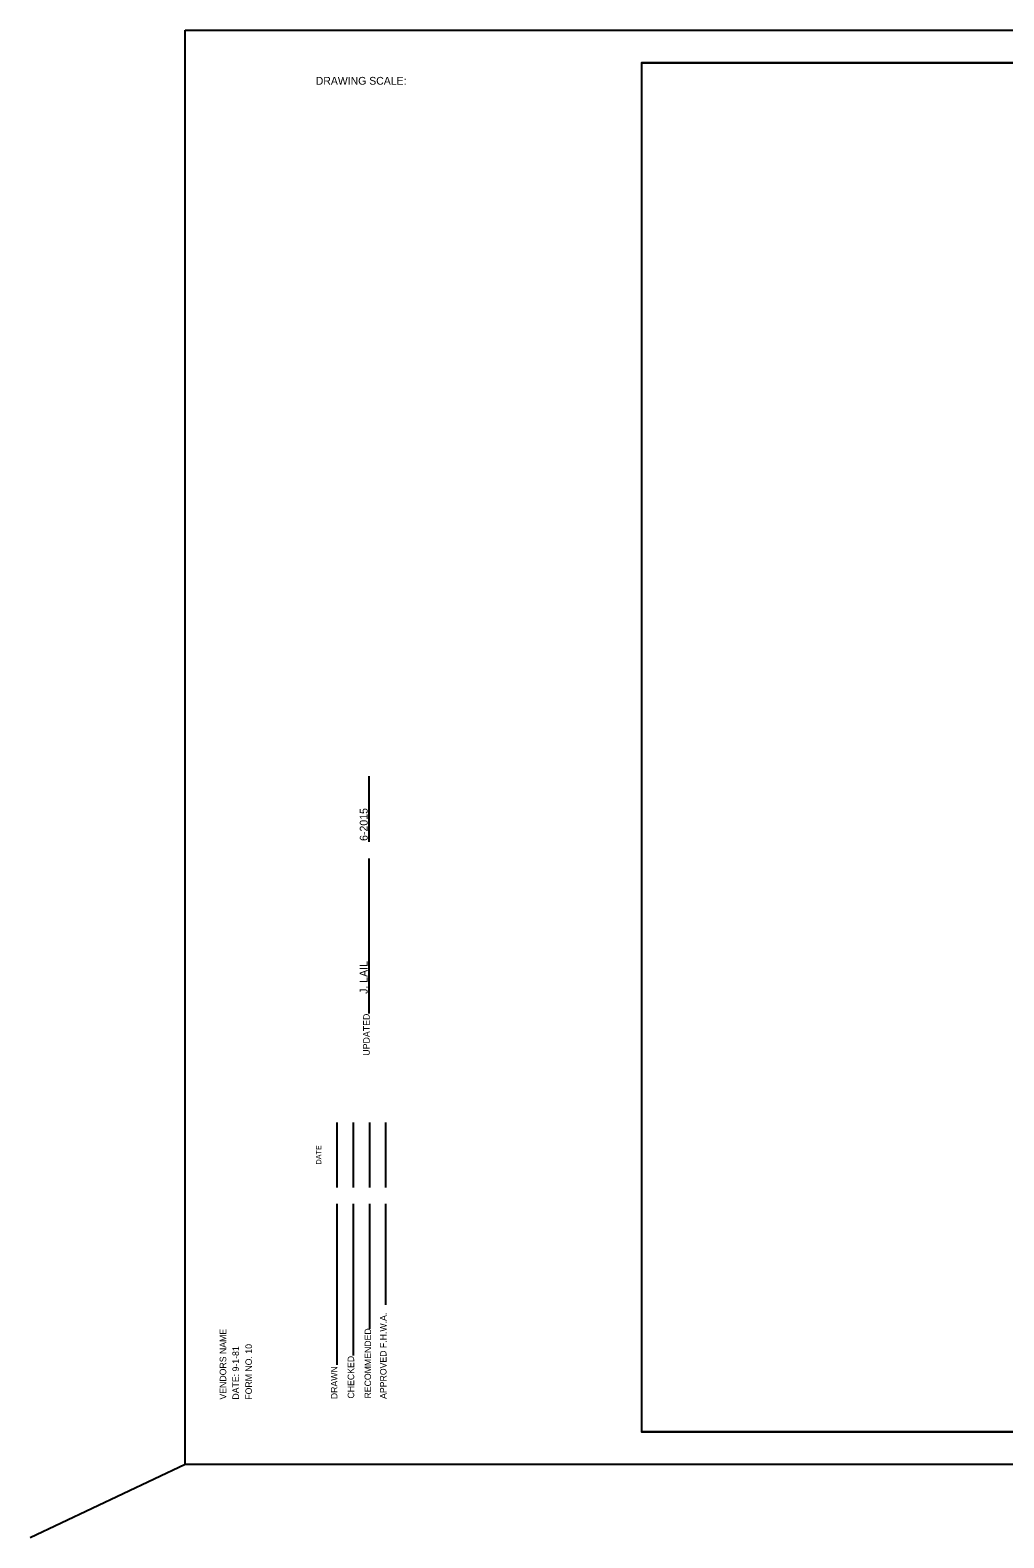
# Model space of a CAD drawing. Extents: x 997.6 to 1036.7, y 998.9 to 1022.6.
# Drawn here: x 997.62 to 1012.56, y 998.88 to 1022 of the extents above; entities that cross this region are included whole.
import ezdxf

# ---------------------------------------------------------------- set-up
doc = ezdxf.new("R2010")
doc.units = 0
for name, color, linetype in [('Level 10', 7, 'Continuous'), ('Level 11', 7, 'Continuous'), ('Level 14', 7, 'Continuous'), ('Level 15', 7, 'Continuous'), ('SB_PL_INFOSTD_PT', 7, 'Continuous')]:
    doc.layers.add(name, color=color, linetype=linetype)

msp = doc.modelspace()

# ---------------------------------------------------------------- linework, layer by layer
at = {"layer": 'Level 10'}
for p, q in [((1007, 1021.5), (1035.5, 1021.5)), ((1007, 1021.5), (1007, 1000.5)), ((1002.331, 1004.248), (1002.331, 1005.248)), ((1002.581, 1004.248), (1002.581, 1005.248)), ((1002.831, 1004.248), (1002.831, 1005.248)), ((1003.081, 1004.248), (1003.081, 1005.248)), ((1002.331, 1001.528), (1002.331, 1003.998)), ((1002.581, 1001.673), (1002.581, 1003.998)), ((1002.831, 1002.081), (1002.831, 1003.998)), ((1003.081, 1002.448), (1003.081, 1003.998)), ((1035.5, 1000.5), (1007, 1000.5))]:
    msp.add_line(p, q, dxfattribs=at)
at = {"layer": 'Level 11'}
msp.add_lwpolyline([(1035.5, 1021.5), (1007, 1021.5), (1007, 1000.5), (1035.5, 1000.5)], close=True, dxfattribs=at)
at = {"layer": 'Level 14'}
for p, q in [((1000, 1000), (1000, 1022)), ((1000, 1022), (1036, 1022)), ((1000, 1000), (997.624, 998.875)), ((1036, 1000), (1000, 1000))]:
    msp.add_line(p, q, dxfattribs=at)
at = {"layer": 'Level 15'}
for p, q in [((1002.825, 1009.549), (1002.825, 1010.559)), ((1002.825, 1006.918), (1002.825, 1009.297))]:
    msp.add_line(p, q, dxfattribs=at)

# ---------------------------------------------------------------- texts
at = {"layer": 'Level 10'}
for s, height, p in [('DATE', 0.08, (1002.088, 1004.602)), ('APPROVED F.H.W.A.', 0.1, (1003.089, 1001.006)), ('VENDORS NAME', 0.1, (1000.631, 1000.996)), ('RECOMMENDED', 0.1, (1002.852, 1001.012)), ('DATE: 9-1-81', 0.1, (1000.826, 1000.996)), ('FORM NO. 10', 0.1, (1001.025, 1000.994)), ('CHECKED', 0.1, (1002.593, 1001.012)), ('DRAWN', 0.1, (1002.337, 1001.002))]:
    msp.add_text(s, height=height, rotation=90, dxfattribs=at).set_placement(p)
at = {"layer": 'Level 15'}
msp.add_text('DRAWING SCALE:', height=0.12, dxfattribs=at).set_placement((1002.004, 1021.163))
for s, height, p in [('6-2015', 0.1212, (1002.8, 1009.564)), ('J. LAIL', 0.1212, (1002.799, 1007.218)), ('UPDATED', 0.101, (1002.831, 1006.27))]:
    msp.add_text(s, height=height, rotation=90, dxfattribs=at).set_placement(p)
at = {"layer": 'SB_PL_INFOSTD_PT'}
msp.add_text('CELL:SP', height=0.0005, dxfattribs=at).set_placement((1000.001, 999.999))

doc.saveas('drawing.dxf')
